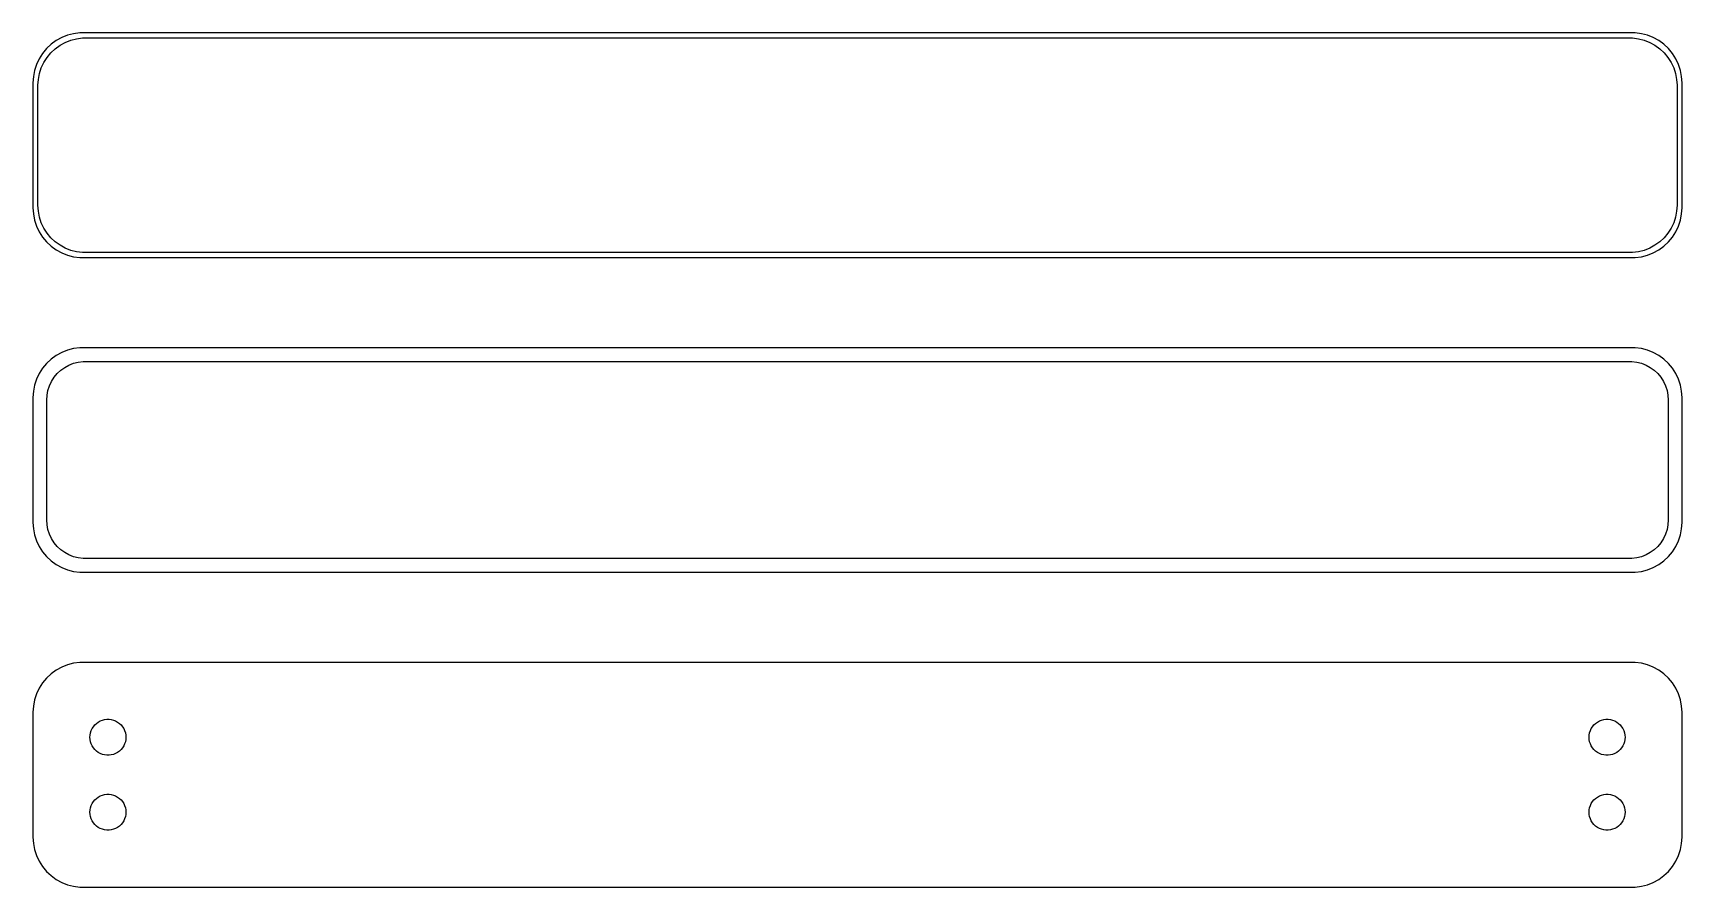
# Model space of a CAD drawing. Header units: metres. Extents: x -82 to 82, y 52 to 137.
import ezdxf

# ---------------------------------------------------------------- set-up
doc = ezdxf.new("R2010")
doc.units = ezdxf.units.M

msp = doc.modelspace()

# ---------------------------------------------------------------- linework, layer by layer
for p, q in [((-79.0451, 137.005), (-79.6289, 136.774)), ((-78.4369, 137.161), (-79.0451, 137.005)), ((-77.8139, 137.24), (-78.4369, 137.161)), ((77.8139, 137.24), (-77.8139, 137.24)), ((78.4369, 137.161), (77.8139, 137.24)), ((79.0451, 137.005), (78.4369, 137.161)), ((79.6289, 136.774), (79.0451, 137.005)), ((-81.1448, 135.673), (-81.5451, 135.189)), ((-80.6871, 136.103), (-81.1448, 135.673)), ((-80.7126, 135.252), (-80.2778, 135.66)), ((-80.1791, 136.472), (-80.6871, 136.103)), ((-80.2778, 135.66), (-79.7952, 136.011)), ((-79.6289, 136.774), (-80.1791, 136.472)), ((-79.7952, 136.011), (-79.2724, 136.298)), ((-79.2724, 136.298), (-78.7178, 136.518)), ((-78.7178, 136.518), (-78.1401, 136.666)), ((-78.1401, 136.666), (-77.5482, 136.741)), ((-77.5482, 136.741), (77.5482, 136.741)), ((77.5482, 136.741), (78.1401, 136.666)), ((78.1401, 136.666), (78.7178, 136.518)), ((78.7178, 136.518), (79.2724, 136.298)), ((79.2724, 136.298), (79.7952, 136.011)), ((80.1791, 136.472), (79.6289, 136.774)), ((79.7952, 136.011), (80.2778, 135.66)), ((80.6871, 136.103), (80.1791, 136.472)), ((80.2778, 135.66), (80.7126, 135.252)), ((81.1448, 135.673), (80.6871, 136.103)), ((81.5451, 135.189), (81.1448, 135.673)), ((-82.1489, 134.091), (-82.3429, 133.493)), ((-81.8815, 134.659), (-82.1489, 134.091)), ((-81.5451, 135.189), (-81.8815, 134.659)), ((-81.8508, 133.181), (-81.6664, 133.749)), ((-81.6664, 133.749), (-81.4125, 134.288)), ((-81.4125, 134.288), (-81.0928, 134.792)), ((-81.0928, 134.792), (-80.7126, 135.252)), ((80.7126, 135.252), (81.0928, 134.792)), ((81.0928, 134.792), (81.4125, 134.288)), ((81.4125, 134.288), (81.6664, 133.749)), ((81.8815, 134.659), (81.5451, 135.189)), ((81.6664, 133.749), (81.8508, 133.181)), ((82.1489, 134.091), (81.8815, 134.659)), ((82.3429, 133.493), (82.1489, 134.091)), ((-82.4606, 132.877), (-82.5, 132.25)), ((-82.5, 132.25), (-82.5, 119.75)), ((-82.3429, 133.493), (-82.4606, 132.877)), ((-82, 132), (-81.9625, 132.595)), ((-82, 120), (-82, 132)), ((-81.9625, 132.595), (-81.8508, 133.181)), ((81.8508, 133.181), (81.9625, 132.595)), ((81.9625, 132.595), (82, 132)), ((82, 132), (82, 120)), ((82.4606, 132.877), (82.3429, 133.493)), ((82.5, 132.25), (82.4606, 132.877)), ((82.5, 119.75), (82.5, 132.25)), ((-82.5, 119.75), (-82.4606, 119.123)), ((-82.4606, 119.123), (-82.3429, 118.507)), ((-81.9625, 119.405), (-82, 120)), ((-81.8508, 118.819), (-81.9625, 119.405)), ((-81.6664, 118.251), (-81.8508, 118.819)), ((81.8508, 118.819), (81.6664, 118.251)), ((81.9625, 119.405), (81.8508, 118.819)), ((82, 120), (81.9625, 119.405)), ((82.3429, 118.507), (82.4606, 119.123)), ((82.4606, 119.123), (82.5, 119.75)), ((-82.3429, 118.507), (-82.1489, 117.909)), ((-82.1489, 117.909), (-81.8815, 117.341)), ((-81.8815, 117.341), (-81.5451, 116.811)), ((-81.4125, 117.712), (-81.6664, 118.251)), ((-81.0928, 117.208), (-81.4125, 117.712)), ((-80.7126, 116.748), (-81.0928, 117.208)), ((81.0928, 117.208), (80.7126, 116.748)), ((81.4125, 117.712), (81.0928, 117.208)), ((81.6664, 118.251), (81.4125, 117.712)), ((81.5451, 116.811), (81.8815, 117.341)), ((81.8815, 117.341), (82.1489, 117.909)), ((82.1489, 117.909), (82.3429, 118.507)), ((-81.5451, 116.811), (-81.1448, 116.327)), ((-81.1448, 116.327), (-80.6871, 115.897)), ((-80.2778, 116.34), (-80.7126, 116.748)), ((-80.6871, 115.897), (-80.1791, 115.528)), ((-79.7952, 115.989), (-80.2778, 116.34)), ((-80.1791, 115.528), (-79.6289, 115.226)), ((-79.2724, 115.702), (-79.7952, 115.989)), ((-78.7178, 115.482), (-79.2724, 115.702)), ((79.2724, 115.702), (78.7178, 115.482)), ((79.7952, 115.989), (79.2724, 115.702)), ((79.6289, 115.226), (80.1791, 115.528)), ((80.2778, 116.34), (79.7952, 115.989)), ((80.1791, 115.528), (80.6871, 115.897)), ((80.7126, 116.748), (80.2778, 116.34)), ((80.6871, 115.897), (81.1448, 116.327)), ((81.1448, 116.327), (81.5451, 116.811)), ((-79.6289, 115.226), (-79.0451, 114.995)), ((-79.0451, 114.995), (-78.4369, 114.839)), ((-78.1401, 115.334), (-78.7178, 115.482)), ((-78.4369, 114.839), (-77.8139, 114.76)), ((-77.5482, 115.259), (-78.1401, 115.334)), ((-77.8139, 114.76), (77.8139, 114.76)), ((77.5482, 115.259), (-77.5482, 115.259)), ((78.1401, 115.334), (77.5482, 115.259)), ((77.8139, 114.76), (78.4369, 114.839)), ((78.7178, 115.482), (78.1401, 115.334)), ((78.4369, 114.839), (79.0451, 114.995)), ((79.0451, 114.995), (79.6289, 115.226)), ((-78.4369, 105.661), (-79.0451, 105.505)), ((-77.8139, 105.74), (-78.4369, 105.661)), ((77.8139, 105.74), (-77.8139, 105.74)), ((78.4369, 105.661), (77.8139, 105.74)), ((79.0451, 105.505), (78.4369, 105.661)), ((-81.1448, 104.173), (-81.5451, 103.689)), ((-80.6871, 104.603), (-81.1448, 104.173)), ((-80.1791, 104.972), (-80.6871, 104.603)), ((-79.6289, 105.274), (-80.1791, 104.972)), ((-79.0451, 105.505), (-79.6289, 105.274)), ((-79.3234, 103.767), (-78.8975, 104.001)), ((-78.8975, 104.001), (-78.4457, 104.18)), ((-78.4457, 104.18), (-77.9751, 104.301)), ((-77.9751, 104.301), (-77.493, 104.362)), ((-77.493, 104.362), (77.493, 104.362)), ((77.493, 104.362), (77.9751, 104.301)), ((77.9751, 104.301), (78.4457, 104.18)), ((78.4457, 104.18), (78.8975, 104.001)), ((78.8975, 104.001), (79.3234, 103.767)), ((79.6289, 105.274), (79.0451, 105.505)), ((80.1791, 104.972), (79.6289, 105.274)), ((80.6871, 104.603), (80.1791, 104.972)), ((81.1448, 104.173), (80.6871, 104.603)), ((81.5451, 103.689), (81.1448, 104.173)), ((-82.1489, 102.591), (-82.3429, 101.993)), ((-81.8815, 103.159), (-82.1489, 102.591)), ((-81.5451, 103.689), (-81.8815, 103.159)), ((-80.8477, 101.924), (-80.6408, 102.364)), ((-80.6408, 102.364), (-80.3805, 102.774)), ((-80.3805, 102.774), (-80.0707, 103.149)), ((-80.0707, 103.149), (-79.7165, 103.481)), ((-79.7165, 103.481), (-79.3234, 103.767)), ((79.3234, 103.767), (79.7165, 103.481)), ((79.7165, 103.481), (80.0707, 103.149)), ((80.0707, 103.149), (80.3805, 102.774)), ((80.3805, 102.774), (80.6408, 102.364)), ((80.6408, 102.364), (80.8477, 101.924)), ((81.8815, 103.159), (81.5451, 103.689)), ((82.1489, 102.591), (81.8815, 103.159)), ((82.3429, 101.993), (82.1489, 102.591)), ((-82.4606, 101.377), (-82.5, 100.75)), ((-82.5, 100.75), (-82.5, 88.25)), ((-82.3429, 101.993), (-82.4606, 101.377)), ((-81.1195, 100.5), (-81.089, 100.985)), ((-81.089, 100.985), (-80.9979, 101.462)), ((-80.9979, 101.462), (-80.8477, 101.924)), ((80.8477, 101.924), (80.9979, 101.462)), ((80.9979, 101.462), (81.089, 100.985)), ((81.089, 100.985), (81.1195, 100.5)), ((82.4606, 101.377), (82.3429, 101.993)), ((82.5, 100.75), (82.4606, 101.377)), ((82.5, 88.25), (82.5, 100.75)), ((-81.1195, 88.5), (-81.1195, 100.5)), ((81.1195, 100.5), (81.1195, 88.5)), ((-82.5, 88.25), (-82.4606, 87.6233)), ((-82.4606, 87.6233), (-82.3429, 87.0066)), ((-81.089, 88.015), (-81.1195, 88.5)), ((-80.9979, 87.5377), (-81.089, 88.015)), ((-80.8477, 87.0756), (-80.9979, 87.5377)), ((80.9979, 87.5377), (80.8477, 87.0756)), ((81.089, 88.015), (80.9979, 87.5377)), ((81.1195, 88.5), (81.089, 88.015)), ((82.3429, 87.0066), (82.4606, 87.6233)), ((82.4606, 87.6233), (82.5, 88.25)), ((-82.3429, 87.0066), (-82.1489, 86.4094)), ((-82.1489, 86.4094), (-81.8815, 85.8412)), ((-81.8815, 85.8412), (-81.5451, 85.3111)), ((-80.6408, 86.6359), (-80.8477, 87.0756)), ((-80.3805, 86.2256), (-80.6408, 86.6359)), ((-80.0707, 85.8512), (-80.3805, 86.2256)), ((-79.7165, 85.5185), (-80.0707, 85.8512)), ((80.0707, 85.8512), (79.7165, 85.5185)), ((80.3805, 86.2256), (80.0707, 85.8512)), ((80.6408, 86.6359), (80.3805, 86.2256)), ((80.8477, 87.0756), (80.6408, 86.6359)), ((81.5451, 85.3111), (81.8815, 85.8412)), ((81.8815, 85.8412), (82.1489, 86.4094)), ((82.1489, 86.4094), (82.3429, 87.0066)), ((-81.5451, 85.3111), (-81.1448, 84.8273)), ((-81.1448, 84.8273), (-80.6871, 84.3974)), ((-80.6871, 84.3974), (-80.1791, 84.0284)), ((-79.3234, 85.2329), (-79.7165, 85.5185)), ((-78.8975, 84.9988), (-79.3234, 85.2329)), ((-78.4457, 84.8199), (-78.8975, 84.9988)), ((-77.9751, 84.6991), (-78.4457, 84.8199)), ((-77.493, 84.6382), (-77.9751, 84.6991)), ((77.493, 84.6382), (-77.493, 84.6382)), ((77.9751, 84.6991), (77.493, 84.6382)), ((78.4457, 84.8199), (77.9751, 84.6991)), ((78.8975, 84.9988), (78.4457, 84.8199)), ((79.3234, 85.2329), (78.8975, 84.9988)), ((79.7165, 85.5185), (79.3234, 85.2329)), ((80.1791, 84.0284), (80.6871, 84.3974)), ((80.6871, 84.3974), (81.1448, 84.8273)), ((81.1448, 84.8273), (81.5451, 85.3111)), ((-80.1791, 84.0284), (-79.6289, 83.7259)), ((-79.6289, 83.7259), (-79.0451, 83.4947)), ((-79.0451, 83.4947), (-78.4369, 83.3386)), ((-78.4369, 83.3386), (-77.8139, 83.2599)), ((-77.8139, 83.2599), (77.8139, 83.2599)), ((77.8139, 83.2599), (78.4369, 83.3386)), ((78.4369, 83.3386), (79.0451, 83.4947)), ((79.0451, 83.4947), (79.6289, 83.7259)), ((79.6289, 83.7259), (80.1791, 84.0284)), ((-81.1448, 72.6727), (-81.5451, 72.1889)), ((-80.6871, 73.1026), (-81.1448, 72.6727)), ((-80.1791, 73.4716), (-80.6871, 73.1026)), ((-79.6289, 73.7741), (-80.1791, 73.4716)), ((-79.0451, 74.0053), (-79.6289, 73.7741)), ((-78.4369, 74.1614), (-79.0451, 74.0053)), ((-77.8139, 74.2401), (-78.4369, 74.1614)), ((77.8139, 74.2401), (-77.8139, 74.2401)), ((78.4369, 74.1614), (77.8139, 74.2401)), ((79.0451, 74.0053), (78.4369, 74.1614)), ((79.6289, 73.7741), (79.0451, 74.0053)), ((80.1791, 73.4716), (79.6289, 73.7741)), ((80.6871, 73.1026), (80.1791, 73.4716)), ((81.1448, 72.6727), (80.6871, 73.1026)), ((81.5451, 72.1889), (81.1448, 72.6727)), ((-82.1489, 71.0906), (-82.3429, 70.4934)), ((-81.8815, 71.6588), (-82.1489, 71.0906)), ((-81.5451, 72.1889), (-81.8815, 71.6588)), ((81.8815, 71.6588), (81.5451, 72.1889)), ((82.1489, 71.0906), (81.8815, 71.6588)), ((82.3429, 70.4934), (82.1489, 71.0906)), ((-82.4606, 69.8767), (-82.5, 69.25)), ((-82.3429, 70.4934), (-82.4606, 69.8767)), ((82.4606, 69.8767), (82.3429, 70.4934)), ((82.5, 69.25), (82.4606, 69.8767)), ((-82.5, 69.25), (-82.5, 56.75)), ((-76.5773, 67.6171), (-76.4562, 67.808)), ((-76.4562, 67.808), (-76.3121, 67.9822)), ((-76.3121, 67.9822), (-76.1474, 68.1369)), ((-76.1474, 68.1369), (-75.9645, 68.2698)), ((-75.9645, 68.2698), (-75.7664, 68.3787)), ((-75.7664, 68.3787), (-75.5562, 68.4619)), ((-75.5562, 68.4619), (-75.3373, 68.5181)), ((-75.3373, 68.5181), (-75.113, 68.5464)), ((-75.113, 68.5464), (-74.887, 68.5464)), ((-74.887, 68.5464), (-74.6627, 68.5181)), ((-74.6627, 68.5181), (-74.4438, 68.4619)), ((-74.4438, 68.4619), (-74.2336, 68.3787)), ((-74.2336, 68.3787), (-74.0355, 68.2698)), ((-74.0355, 68.2698), (-73.8526, 68.1369)), ((-73.8526, 68.1369), (-73.6879, 67.9822)), ((-73.6879, 67.9822), (-73.5438, 67.808)), ((-73.5438, 67.808), (-73.4226, 67.6171)), ((73.4226, 67.6171), (73.5438, 67.808)), ((73.5438, 67.808), (73.6879, 67.9822)), ((73.6879, 67.9822), (73.8526, 68.1369)), ((73.8526, 68.1369), (74.0355, 68.2698)), ((74.0355, 68.2698), (74.2336, 68.3787)), ((74.2336, 68.3787), (74.4438, 68.4619)), ((74.4438, 68.4619), (74.6627, 68.5181)), ((74.6627, 68.5181), (74.887, 68.5464)), ((74.887, 68.5464), (75.113, 68.5464)), ((75.113, 68.5464), (75.3373, 68.5181)), ((75.3373, 68.5181), (75.5562, 68.4619)), ((75.5562, 68.4619), (75.7664, 68.3787)), ((75.7664, 68.3787), (75.9645, 68.2698)), ((75.9645, 68.2698), (76.1474, 68.1369)), ((76.1474, 68.1369), (76.3121, 67.9822)), ((76.3121, 67.9822), (76.4562, 67.808)), ((76.4562, 67.808), (76.5773, 67.6171)), ((82.5, 56.75), (82.5, 69.25)), ((-76.8, 66.75), (-76.7858, 66.9756)), ((-76.7858, 66.5244), (-76.8, 66.75)), ((-76.7858, 66.9756), (-76.7434, 67.1976)), ((-76.7434, 66.3024), (-76.7858, 66.5244)), ((-76.7434, 67.1976), (-76.6736, 67.4126)), ((-76.6736, 66.0874), (-76.7434, 66.3024)), ((-76.6736, 67.4126), (-76.5773, 67.6171)), ((-76.5773, 65.8828), (-76.6736, 66.0874)), ((-73.4226, 67.6171), (-73.3264, 67.4126)), ((-73.3264, 66.0874), (-73.4226, 65.8828)), ((-73.3264, 67.4126), (-73.2565, 67.1976)), ((-73.2565, 66.3024), (-73.3264, 66.0874)), ((-73.2565, 67.1976), (-73.2142, 66.9756)), ((-73.2142, 66.5244), (-73.2565, 66.3024)), ((-73.2142, 66.9756), (-73.2, 66.75)), ((-73.2, 66.75), (-73.2142, 66.5244)), ((73.2, 66.75), (73.2142, 66.9756)), ((73.2142, 66.5244), (73.2, 66.75)), ((73.2142, 66.9756), (73.2565, 67.1976)), ((73.2565, 66.3024), (73.2142, 66.5244)), ((73.2565, 67.1976), (73.3264, 67.4126)), ((73.3264, 66.0874), (73.2565, 66.3024)), ((73.3264, 67.4126), (73.4226, 67.6171)), ((73.4226, 65.8828), (73.3264, 66.0874)), ((76.5773, 67.6171), (76.6736, 67.4126)), ((76.6736, 66.0874), (76.5773, 65.8828)), ((76.6736, 67.4126), (76.7434, 67.1976)), ((76.7434, 66.3024), (76.6736, 66.0874)), ((76.7434, 67.1976), (76.7858, 66.9756)), ((76.7858, 66.5244), (76.7434, 66.3024)), ((76.7858, 66.9756), (76.8, 66.75)), ((76.8, 66.75), (76.7858, 66.5244)), ((-76.4562, 65.692), (-76.5773, 65.8828)), ((-76.3121, 65.5178), (-76.4562, 65.692)), ((-76.1474, 65.3631), (-76.3121, 65.5178)), ((-75.9645, 65.2302), (-76.1474, 65.3631)), ((-75.7664, 65.1213), (-75.9645, 65.2302)), ((-75.5562, 65.0381), (-75.7664, 65.1213)), ((-75.3373, 64.9819), (-75.5562, 65.0381)), ((-75.113, 64.9536), (-75.3373, 64.9819)), ((-74.887, 64.9536), (-75.113, 64.9536)), ((-74.6627, 64.9819), (-74.887, 64.9536)), ((-74.4438, 65.0381), (-74.6627, 64.9819)), ((-74.2336, 65.1213), (-74.4438, 65.0381)), ((-74.0355, 65.2302), (-74.2336, 65.1213)), ((-73.8526, 65.3631), (-74.0355, 65.2302)), ((-73.6879, 65.5178), (-73.8526, 65.3631)), ((-73.5438, 65.692), (-73.6879, 65.5178)), ((-73.4226, 65.8828), (-73.5438, 65.692)), ((73.5438, 65.692), (73.4226, 65.8828)), ((73.6879, 65.5178), (73.5438, 65.692)), ((73.8526, 65.3631), (73.6879, 65.5178)), ((74.0355, 65.2302), (73.8526, 65.3631)), ((74.2336, 65.1213), (74.0355, 65.2302)), ((74.4438, 65.0381), (74.2336, 65.1213)), ((74.6627, 64.9819), (74.4438, 65.0381)), ((74.887, 64.9536), (74.6627, 64.9819)), ((75.113, 64.9536), (74.887, 64.9536)), ((75.3373, 64.9819), (75.113, 64.9536)), ((75.5562, 65.0381), (75.3373, 64.9819)), ((75.7664, 65.1213), (75.5562, 65.0381)), ((75.9645, 65.2302), (75.7664, 65.1213)), ((76.1474, 65.3631), (75.9645, 65.2302)), ((76.3121, 65.5178), (76.1474, 65.3631)), ((76.4562, 65.692), (76.3121, 65.5178)), ((76.5773, 65.8828), (76.4562, 65.692)), ((-76.8, 59.25), (-76.7858, 59.4756)), ((-76.7858, 59.4756), (-76.7434, 59.6976)), ((-76.7434, 59.6976), (-76.6736, 59.9126)), ((-76.6736, 59.9126), (-76.5773, 60.1172)), ((-76.5773, 60.1172), (-76.4562, 60.308)), ((-76.4562, 60.308), (-76.3121, 60.4822)), ((-76.3121, 60.4822), (-76.1474, 60.6369)), ((-76.1474, 60.6369), (-75.9645, 60.7698)), ((-75.9645, 60.7698), (-75.7664, 60.8787)), ((-75.7664, 60.8787), (-75.5562, 60.9619)), ((-75.5562, 60.9619), (-75.3373, 61.0181)), ((-75.3373, 61.0181), (-75.113, 61.0464)), ((-75.113, 61.0464), (-74.887, 61.0464)), ((-74.887, 61.0464), (-74.6627, 61.0181)), ((-74.6627, 61.0181), (-74.4438, 60.9619)), ((-74.4438, 60.9619), (-74.2336, 60.8787)), ((-74.2336, 60.8787), (-74.0355, 60.7698)), ((-74.0355, 60.7698), (-73.8526, 60.6369)), ((-73.8526, 60.6369), (-73.6879, 60.4822)), ((-73.6879, 60.4822), (-73.5438, 60.308)), ((-73.5438, 60.308), (-73.4226, 60.1172)), ((-73.4226, 60.1172), (-73.3264, 59.9126)), ((-73.3264, 59.9126), (-73.2565, 59.6976)), ((-73.2565, 59.6976), (-73.2142, 59.4756)), ((-73.2142, 59.4756), (-73.2, 59.25)), ((73.2, 59.25), (73.2142, 59.4756)), ((73.2142, 59.4756), (73.2565, 59.6976)), ((73.2565, 59.6976), (73.3264, 59.9126)), ((73.3264, 59.9126), (73.4226, 60.1172)), ((73.4226, 60.1172), (73.5438, 60.308)), ((73.5438, 60.308), (73.6879, 60.4822)), ((73.6879, 60.4822), (73.8526, 60.6369)), ((73.8526, 60.6369), (74.0355, 60.7698)), ((74.0355, 60.7698), (74.2336, 60.8787)), ((74.2336, 60.8787), (74.4438, 60.9619)), ((74.4438, 60.9619), (74.6627, 61.0181)), ((74.6627, 61.0181), (74.887, 61.0464)), ((74.887, 61.0464), (75.113, 61.0464)), ((75.113, 61.0464), (75.3373, 61.0181)), ((75.3373, 61.0181), (75.5562, 60.9619)), ((75.5562, 60.9619), (75.7664, 60.8787)), ((75.7664, 60.8787), (75.9645, 60.7698)), ((75.9645, 60.7698), (76.1474, 60.6369)), ((76.1474, 60.6369), (76.3121, 60.4822)), ((76.3121, 60.4822), (76.4562, 60.308)), ((76.4562, 60.308), (76.5773, 60.1172)), ((76.5773, 60.1172), (76.6736, 59.9126)), ((76.6736, 59.9126), (76.7434, 59.6976)), ((76.7434, 59.6976), (76.7858, 59.4756)), ((76.7858, 59.4756), (76.8, 59.25)), ((-76.7858, 59.0244), (-76.8, 59.25)), ((-76.7434, 58.8024), (-76.7858, 59.0244)), ((-76.6736, 58.5874), (-76.7434, 58.8024)), ((-76.5773, 58.3829), (-76.6736, 58.5874)), ((-76.4562, 58.192), (-76.5773, 58.3829)), ((-76.3121, 58.0178), (-76.4562, 58.192)), ((-76.1474, 57.8631), (-76.3121, 58.0178)), ((-75.9645, 57.7302), (-76.1474, 57.8631)), ((-73.8526, 57.8631), (-74.0355, 57.7302)), ((-73.6879, 58.0178), (-73.8526, 57.8631)), ((-73.5438, 58.192), (-73.6879, 58.0178)), ((-73.4226, 58.3829), (-73.5438, 58.192)), ((-73.3264, 58.5874), (-73.4226, 58.3829)), ((-73.2565, 58.8024), (-73.3264, 58.5874)), ((-73.2142, 59.0244), (-73.2565, 58.8024)), ((-73.2, 59.25), (-73.2142, 59.0244)), ((73.2142, 59.0244), (73.2, 59.25)), ((73.2565, 58.8024), (73.2142, 59.0244)), ((73.3264, 58.5874), (73.2565, 58.8024)), ((73.4226, 58.3829), (73.3264, 58.5874)), ((73.5438, 58.192), (73.4226, 58.3829)), ((73.6879, 58.0178), (73.5438, 58.192)), ((73.8526, 57.8631), (73.6879, 58.0178)), ((74.0355, 57.7302), (73.8526, 57.8631)), ((76.1474, 57.8631), (75.9645, 57.7302)), ((76.3121, 58.0178), (76.1474, 57.8631)), ((76.4562, 58.192), (76.3121, 58.0178)), ((76.5773, 58.3829), (76.4562, 58.192)), ((76.6736, 58.5874), (76.5773, 58.3829)), ((76.7434, 58.8024), (76.6736, 58.5874)), ((76.7858, 59.0244), (76.7434, 58.8024)), ((76.8, 59.25), (76.7858, 59.0244)), ((-82.5, 56.75), (-82.4606, 56.1233)), ((-82.4606, 56.1233), (-82.3429, 55.5066)), ((-75.7664, 57.6213), (-75.9645, 57.7302)), ((-75.5562, 57.5381), (-75.7664, 57.6213)), ((-75.3373, 57.4819), (-75.5562, 57.5381)), ((-75.113, 57.4536), (-75.3373, 57.4819)), ((-74.887, 57.4536), (-75.113, 57.4536)), ((-74.6627, 57.4819), (-74.887, 57.4536)), ((-74.4438, 57.5381), (-74.6627, 57.4819)), ((-74.2336, 57.6213), (-74.4438, 57.5381)), ((-74.0355, 57.7302), (-74.2336, 57.6213)), ((74.2336, 57.6213), (74.0355, 57.7302)), ((74.4438, 57.5381), (74.2336, 57.6213)), ((74.6627, 57.4819), (74.4438, 57.5381)), ((74.887, 57.4536), (74.6627, 57.4819)), ((75.113, 57.4536), (74.887, 57.4536)), ((75.3373, 57.4819), (75.113, 57.4536)), ((75.5562, 57.5381), (75.3373, 57.4819)), ((75.7664, 57.6213), (75.5562, 57.5381)), ((75.9645, 57.7302), (75.7664, 57.6213)), ((82.3429, 55.5066), (82.4606, 56.1233)), ((82.4606, 56.1233), (82.5, 56.75)), ((-82.3429, 55.5066), (-82.1489, 54.9094)), ((-82.1489, 54.9094), (-81.8815, 54.3412)), ((81.8815, 54.3412), (82.1489, 54.9094)), ((82.1489, 54.9094), (82.3429, 55.5066)), ((-81.8815, 54.3412), (-81.5451, 53.8111)), ((-81.5451, 53.8111), (-81.1448, 53.3273)), ((-81.1448, 53.3273), (-80.6871, 52.8974)), ((-80.6871, 52.8974), (-80.1791, 52.5284)), ((80.1791, 52.5284), (80.6871, 52.8974)), ((80.6871, 52.8974), (81.1448, 53.3273)), ((81.1448, 53.3273), (81.5451, 53.8111)), ((81.5451, 53.8111), (81.8815, 54.3412)), ((-80.1791, 52.5284), (-79.6289, 52.2259)), ((-79.6289, 52.2259), (-79.0451, 51.9947)), ((-79.0451, 51.9947), (-78.4369, 51.8386)), ((-78.4369, 51.8386), (-77.8139, 51.7599)), ((-77.8139, 51.7599), (77.8139, 51.7599)), ((77.8139, 51.7599), (78.4369, 51.8386)), ((78.4369, 51.8386), (79.0451, 51.9947)), ((79.0451, 51.9947), (79.6289, 52.2259)), ((79.6289, 52.2259), (80.1791, 52.5284))]:
    msp.add_line(p, q)

doc.saveas('drawing.dxf')
